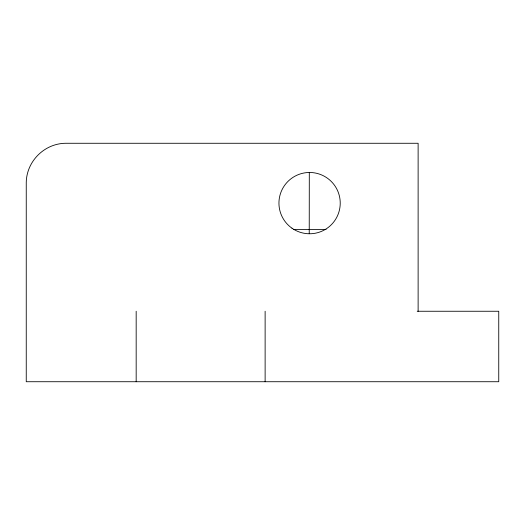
<?xml version="1.0" encoding="UTF-8"?>
<svg xmlns="http://www.w3.org/2000/svg" width="525" height="525" viewBox="0 0 525 525"><rect width="100%" height="100%" fill="white"/><g stroke="black" fill="none" stroke-linecap="round" stroke-linejoin="round"><path stroke-width="0.79" d="M309.232 233.599L309.304 172.344M293.331 229.51L326.097 229.51M417.237 311.253L498.75 311.253L498.75 381.727L26.25 381.727L26.25 182.595C26.532 161.319 44.303 143.548 65.573 143.273L418.123 143.273L418.123 311.253M265.125 311.253L265.125 381.727M136.172 311.253L136.172 381.727M291.946 228.178A30.64 30.64 0 0 0 340.108 205.879A30.64 30.64 0 0 0 296.717 175.317A30.64 30.64 0 0 0 291.946 228.178"/></g></svg>
